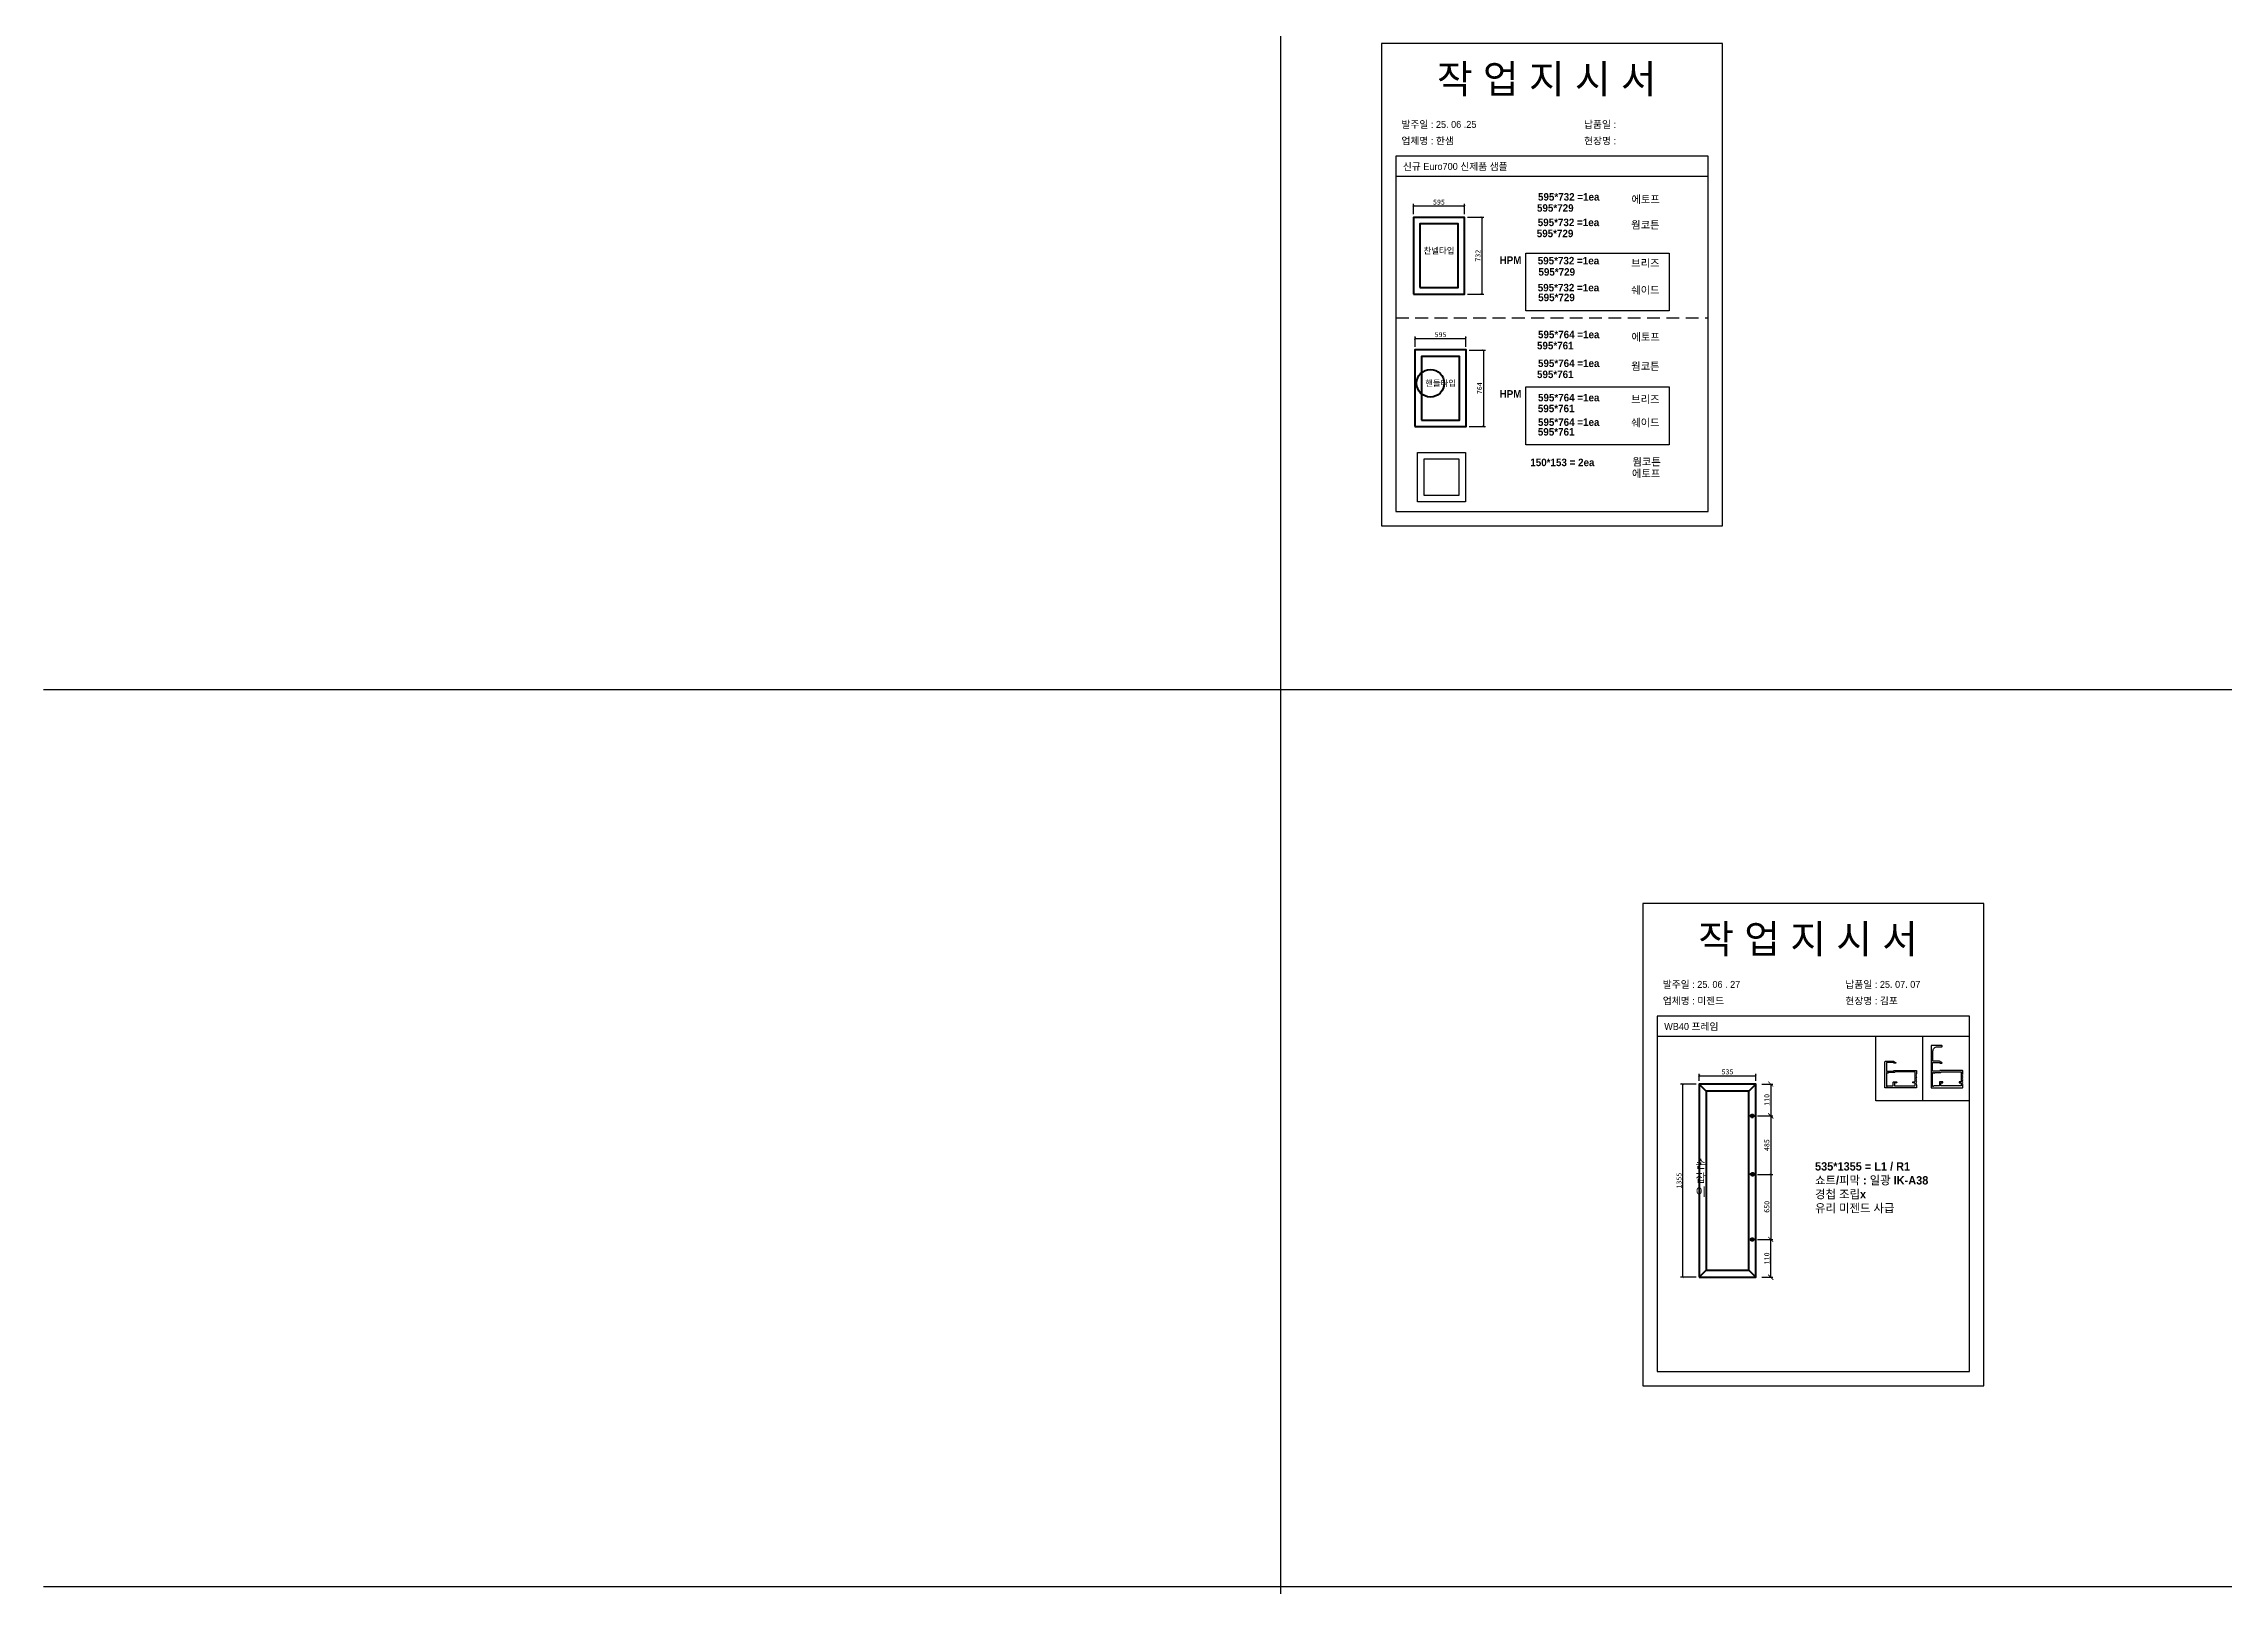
# Model space of a CAD drawing. Header units: millimetres. Extents: x -44117 to 256353, y -2095463 to 65325.
# Drawn here: x 104203 to 114951, y -169801 to -162199 of the extents above; entities that cross this region are included whole.
import ezdxf

# ---------------------------------------------------------------- set-up
doc = ezdxf.new("R2010")
doc.units = ezdxf.units.MM
doc.header["$LTSCALE"] = 10
doc.linetypes.add('HIDDEN', pattern=[9.525, 6.35, -3.175])
doc.layers.add('Layer1', color=7, linetype='Continuous', lineweight=70)
doc.dimstyles.new('ISO-25', dxfattribs={"dimtxt": 2.5, "dimasz": 2.5, "dimexe": 1, "dimexo": 1, "dimtad": 1, "dimtxsty": 'Standard', "dimblk": 'ARCHTICK', "dimcen": 2.5, "dimadec": 0, "dimazin": 0, "dimtfac": 1, "dimtmove": 0, "dimatfit": 3, "dimfxl": 0, "dimarcsym": 0})

# ---------------------------------------------------------------- blocks, each defined once
blk = doc.blocks.new('_ArchTick')
at = {"color": 0, "linetype": 'ByBlock', "const_width": 0.15}
blk.add_lwpolyline([(-0.5, -0.5), (0.5, 0.5)], dxfattribs=at)
blk = doc.blocks.new('*D2891')
at = {"color": 0, "lineweight": -2}
for p, q in [((110954, -163040), (110954, -162989)), ((110954, -162999), (111206, -162999)), ((111206, -163040), (111206, -162989))]:
    blk.add_line(p, q, dxfattribs=at)
at = {"layer": 'Defpoints', "color": 0}
for p in [(111206, -162999), (110954, -163055), (111206, -163055)]:
    blk.add_point(p, dxfattribs=at)
at = {"color": 0, "lineweight": -2, "xscale": 10, "yscale": 10, "zscale": 10, "rotation": 180}
blk.add_blockref('_ArchTick', (110954, -162999), dxfattribs=at)
at = {"color": 0, "lineweight": -2, "xscale": 10, "yscale": 10, "zscale": 10}
blk.add_blockref('_ArchTick', (111206, -162999), dxfattribs=at)
at = {"color": 0, "insert": (111080, -162980), "char_height": 25, "attachment_point": 5}
blk.add_mtext('595', dxfattribs=at)
blk = doc.blocks.new('*D2892')
at = {"color": 0, "lineweight": -2}
for p, q in [((111221, -163055), (111301, -163055)), ((111291, -163055), (111291, -163433)), ((111221, -163433), (111301, -163433))]:
    blk.add_line(p, q, dxfattribs=at)
at = {"layer": 'Defpoints', "color": 0}
for p in [(111206, -163055), (111206, -163433), (111291, -163433)]:
    blk.add_point(p, dxfattribs=at)
at = {"color": 0, "lineweight": -2, "xscale": 10, "yscale": 10, "zscale": 10}
for p, rotation in [((111291, -163055), 90), ((111291, -163433), 270)]:
    blk.add_blockref('_ArchTick', p, dxfattribs=dict(at, rotation=rotation))
at = {"color": 0, "insert": (111272, -163244), "char_height": 25, "attachment_point": 5, "rotation": 90}
blk.add_mtext('732', dxfattribs=at)
blk = doc.blocks.new('*D2893')
at = {"color": 0, "lineweight": -2}
for p, q in [((110962, -163694), (110962, -163642)), ((110962, -163652), (111213, -163652)), ((111213, -163694), (111213, -163642))]:
    blk.add_line(p, q, dxfattribs=at)
at = {"layer": 'Defpoints', "color": 0}
for p in [(111213, -163652), (110962, -163709), (111213, -163709)]:
    blk.add_point(p, dxfattribs=at)
at = {"color": 0, "lineweight": -2, "xscale": 10, "yscale": 10, "zscale": 10, "rotation": 180}
blk.add_blockref('_ArchTick', (110962, -163652), dxfattribs=at)
at = {"color": 0, "lineweight": -2, "xscale": 10, "yscale": 10, "zscale": 10}
blk.add_blockref('_ArchTick', (111213, -163652), dxfattribs=at)
at = {"color": 0, "insert": (111088, -163633), "char_height": 25, "attachment_point": 5}
blk.add_mtext('595', dxfattribs=at)
blk = doc.blocks.new('*D2894')
at = {"color": 0, "lineweight": -2}
for p, q in [((111228, -163709), (111309, -163709)), ((111299, -163709), (111299, -164086)), ((111228, -164086), (111309, -164086))]:
    blk.add_line(p, q, dxfattribs=at)
at = {"layer": 'Defpoints', "color": 0}
for p in [(111213, -163709), (111213, -164086), (111299, -164086)]:
    blk.add_point(p, dxfattribs=at)
at = {"color": 0, "lineweight": -2, "xscale": 10, "yscale": 10, "zscale": 10}
for p, rotation in [((111299, -163709), 90), ((111299, -164086), 270)]:
    blk.add_blockref('_ArchTick', p, dxfattribs=dict(at, rotation=rotation))
at = {"color": 0, "insert": (111280, -163897), "char_height": 25, "attachment_point": 5, "rotation": 90}
blk.add_mtext('764', dxfattribs=at)
blk = doc.blocks.new('*D2895')
at = {"color": 0, "lineweight": -2}
for p, q in [((112665, -168092), (112725, -168092)), ((112715, -168278), (112715, -168092)), ((112672, -168278), (112725, -168278))]:
    blk.add_line(p, q, dxfattribs=at)
at = {"layer": 'Defpoints', "color": 0}
for p in [(112635, -168092), (112715, -168092), (112642, -168278)]:
    blk.add_point(p, dxfattribs=at)
at = {"color": 0, "lineweight": -2, "xscale": 25, "yscale": 25, "zscale": 25}
for p, rotation in [((112715, -168092), 90), ((112715, -168278), 270)]:
    blk.add_blockref('_ArchTick', p, dxfattribs=dict(at, rotation=rotation))
at = {"color": 0, "insert": (112696, -168185), "char_height": 25, "attachment_point": 5, "rotation": 90}
blk.add_mtext('110', dxfattribs=at)
blk = doc.blocks.new('*D2896')
at = {"color": 0, "lineweight": -2}
for p, q in [((112672, -167326), (112725, -167326)), ((112715, -167326), (112715, -167483)), ((112665, -167483), (112725, -167483))]:
    blk.add_line(p, q, dxfattribs=at)
at = {"layer": 'Defpoints', "color": 0}
for p in [(112642, -167326), (112635, -167483), (112715, -167483)]:
    blk.add_point(p, dxfattribs=at)
at = {"color": 0, "lineweight": -2, "xscale": 25, "yscale": 25, "zscale": 25}
for p, rotation in [((112715, -167326), 90), ((112715, -167483), 270)]:
    blk.add_blockref('_ArchTick', p, dxfattribs=dict(at, rotation=rotation))
at = {"color": 0, "insert": (112696, -167404), "char_height": 25, "attachment_point": 5, "rotation": 90}
blk.add_mtext('110', dxfattribs=at)
blk = doc.blocks.new('*D2897')
at = {"color": 0, "lineweight": -2}
for p, q in [((112650, -167771), (112725, -167771)), ((112715, -167771), (112715, -168092)), ((112650, -168092), (112725, -168092))]:
    blk.add_line(p, q, dxfattribs=at)
at = {"layer": 'Defpoints', "color": 0}
for p in [(112635, -167771), (112635, -168092), (112715, -168092)]:
    blk.add_point(p, dxfattribs=at)
at = {"color": 0, "lineweight": -2, "xscale": 10, "yscale": 10, "zscale": 10}
for p, rotation in [((112715, -167771), 90), ((112715, -168092), 270)]:
    blk.add_blockref('_ArchTick', p, dxfattribs=dict(at, rotation=rotation))
at = {"color": 0, "insert": (112696, -167931), "char_height": 25, "attachment_point": 5, "rotation": 90}
blk.add_mtext('650', dxfattribs=at)
blk = doc.blocks.new('*D2898')
at = {"color": 0, "lineweight": -2}
for p, q in [((112347, -167326), (112271, -167326)), ((112281, -167326), (112281, -168278)), ((112347, -168278), (112271, -168278))]:
    blk.add_line(p, q, dxfattribs=at)
at = {"layer": 'Defpoints', "color": 0}
for p in [(112362, -167326), (112281, -168278), (112362, -168278)]:
    blk.add_point(p, dxfattribs=at)
at = {"color": 0, "lineweight": -2, "xscale": 10, "yscale": 10, "zscale": 10}
for p, rotation in [((112281, -167326), 90), ((112281, -168278), 270)]:
    blk.add_blockref('_ArchTick', p, dxfattribs=dict(at, rotation=rotation))
at = {"color": 0, "insert": (112263, -167802), "char_height": 25, "attachment_point": 5, "rotation": 90}
blk.add_mtext('1355', dxfattribs=at)
blk = doc.blocks.new('*D2899')
at = {"color": 0, "lineweight": -2}
for p, q in [((112362, -167311), (112362, -167275)), ((112362, -167285), (112642, -167285)), ((112642, -167311), (112642, -167275))]:
    blk.add_line(p, q, dxfattribs=at)
at = {"layer": 'Defpoints', "color": 0}
for p in [(112362, -167326), (112642, -167285), (112642, -167326)]:
    blk.add_point(p, dxfattribs=at)
at = {"color": 0, "lineweight": -2, "xscale": 10, "yscale": 10, "zscale": 10, "rotation": 180}
blk.add_blockref('_ArchTick', (112362, -167285), dxfattribs=at)
at = {"color": 0, "lineweight": -2, "xscale": 10, "yscale": 10, "zscale": 10}
blk.add_blockref('_ArchTick', (112642, -167285), dxfattribs=at)
at = {"color": 0, "insert": (112502, -167266), "char_height": 25, "attachment_point": 5}
blk.add_mtext('535', dxfattribs=at)
blk = doc.blocks.new('*D2900')
at = {"color": 0, "lineweight": -2}
for p, q in [((112650, -167483), (112725, -167483)), ((112715, -167483), (112715, -167771)), ((112650, -167771), (112725, -167771))]:
    blk.add_line(p, q, dxfattribs=at)
at = {"layer": 'Defpoints', "color": 0}
for p in [(112635, -167483), (112635, -167771), (112715, -167771)]:
    blk.add_point(p, dxfattribs=at)
at = {"color": 0, "lineweight": -2, "xscale": 10, "yscale": 10, "zscale": 10}
for p, rotation in [((112715, -167483), 90), ((112715, -167771), 270)]:
    blk.add_blockref('_ArchTick', p, dxfattribs=dict(at, rotation=rotation))
at = {"color": 0, "insert": (112696, -167627), "char_height": 25, "attachment_point": 5, "rotation": 90}
blk.add_mtext('485', dxfattribs=at)

msp = doc.modelspace()

# ---------------------------------------------------------------- linework, layer by layer
for p, q in [((112407.4335, -162754.21617), (110867.4335, -162754.21617)), ((112407.4335, -162854.21617), (110867.4335, -162854.21617)), ((113695.42798, -166992.11423), (112155.42798, -166992.11423)), ((113695.42798, -167092.11423), (112155.42798, -167092.11423)), ((113232.62228, -167408.94591), (113232.62228, -167092.11423)), ((113464.02513, -167408.94591), (113464.02513, -167092.11423)), ((113695.42798, -167408.94591), (113232.62228, -167408.94591))]:
    msp.add_line(p, q)
at = {"linetype": 'HIDDEN'}
msp.add_line((110867.4335, -163550.16308), (112407.4335, -163550.16308), dxfattribs=at)
at = {"color": 1}
for p, q in [((104203.10165, -165381.90186), (196472.24852, -165381.90186)), ((104203.10165, -165381.90186), (196472.24852, -165381.90186)), ((104203.10165, -169801.44103), (196472.24852, -169801.44103)), ((104203.10165, -169801.44103), (196472.24852, -169801.44103))]:
    msp.add_line(p, q, dxfattribs=at)
for p in [(110300.49669, 21924.9366), (110300.49669, 14161.07811), (110300.49669, 18584.38997), (110300.49669, 10820.53148), (110300.49669, 18627.87121), (110300.49669, 10864.01272), (110300.49669, 15287.32457), (110300.49669, 7523.46608), (110300.49669, 3746.75115), (110300.49669, 21924.9366), (110300.49669, 14161.07811), (110300.49669, 18584.38997), (110300.49669, 10820.53148), (110300.49669, 18627.87121), (110300.49669, 10864.01272), (110300.49669, 15287.32457), (110300.49669, 7523.46608), (110300.49669, 3746.75115), (110300.49669, 21924.9366), (110300.49669, 14161.07811), (110300.49669, 18584.38997), (110300.49669, 10820.53148), (110300.49669, 18627.87121), (110300.49669, 10864.01272), (110300.49669, 15287.32457), (110300.49669, 7523.46608), (110300.49669, 3746.75115), (110300.49669, 21924.9366), (110300.49669, 14161.07811), (110300.49669, 18584.38997), (110300.49669, 10820.53148), (110300.49669, 18627.87121), (110300.49669, 10864.01272), (110300.49669, 15287.32457), (110300.49669, 7523.46608), (110300.49669, 3746.75115), (110300.49669, 21924.9366), (110300.49669, 14161.07811), (110300.49669, 18584.38997), (110300.49669, 10820.53148), (110300.49669, 18627.87121), (110300.49669, 10864.01272), (110300.49669, 15287.32457), (110300.49669, 7523.46608), (110300.49669, 3746.75115), (110300.49669, 21924.9366), (110300.49669, 14161.07811), (110300.49669, 18584.38997), (110300.49669, 10820.53148), (110300.49669, 18627.87121), (110300.49669, 10864.01272), (110300.49669, 15287.32457), (110300.49669, 7523.46608), (110300.49669, 3746.75115), (110300.49669, 21924.9366), (110300.49669, 14161.07811), (110300.49669, 18584.38997), (110300.49669, 10820.53148), (110300.49669, 18627.87121), (110300.49669, 10864.01272), (110300.49669, 15287.32457), (110300.49669, 7523.46608), (110300.49669, 3746.75115), (110300.49669, 21924.9366), (110300.49669, 14161.07811), (110300.49669, 18584.38997), (110300.49669, 10820.53148), (110300.49669, 18627.87121), (110300.49669, 10864.01272), (110300.49669, 15287.32457), (110300.49669, 7523.46608), (110300.49669, 3746.75115), (110300.49669, 21924.9366), (110300.49669, 14161.07811), (110300.49669, 18584.38997), (110300.49669, 10820.53148), (110300.49669, 18627.87121), (110300.49669, 10864.01272), (110300.49669, 15287.32457), (110300.49669, 7523.46608), (110300.49669, 3746.75115), (110300.49669, 21924.9366), (110300.49669, 14161.07811), (110300.49669, 18584.38997), (110300.49669, 10820.53148), (110300.49669, 18627.87121), (110300.49669, 10864.01272), (110300.49669, 15287.32457), (110300.49669, 7523.46608), (110300.49669, 3746.75115), (110300.49669, 12702.87182), (110300.49669, 4939.01333), (110300.49669, 9362.32519), (110300.49669, 1598.4667), (110300.49669, 9405.80642), (110300.49669, 1641.94794), (110300.49669, 6065.25979), (110300.49669, -1698.5987), (110300.49669, -5475.31363), (110300.49669, 12702.87182), (110300.49669, 4939.01333), (110300.49669, 9362.32519), (110300.49669, 1598.4667), (110300.49669, 9405.80642), (110300.49669, 1641.94794), (110300.49669, 6065.25979), (110300.49669, -1698.5987), (110300.49669, -5475.31363), (110300.49669, 12702.87182), (110300.49669, 4939.01333), (110300.49669, 9362.32519), (110300.49669, 1598.4667), (110300.49669, 9405.80642), (110300.49669, 1641.94794), (110300.49669, 6065.25979), (110300.49669, -1698.5987), (110300.49669, -5475.31363), (110300.49669, 12702.87182), (110300.49669, 4939.01333), (110300.49669, 9362.32519), (110300.49669, 1598.4667), (110300.49669, 9405.80642), (110300.49669, 1641.94794), (110300.49669, 6065.25979), (110300.49669, -1698.5987), (110300.49669, -5475.31363), (110300.49669, 12702.87182), (110300.49669, 4939.01333), (110300.49669, 9362.32519), (110300.49669, 1598.4667), (110300.49669, 9405.80642), (110300.49669, 1641.94794), (110300.49669, 6065.25979), (110300.49669, -1698.5987), (110300.49669, -5475.31363)]:
    msp.add_xline(p, (0, 1), dxfattribs=at)
for points in [[(110797.4335, -164575.04645), (112477.4335, -164575.04645), (112477.4335, -162199.04645), (110797.4335, -162199.04645)], [(111508.75403, -163230.99399), (112214.37891, -163230.99399), (112214.37891, -163516.56809), (111508.75403, -163516.56809)], [(111508.75403, -163890.44664), (112214.37891, -163890.44664), (112214.37891, -164176.02074), (111508.75403, -164176.02074)], [(110974.7144, -164213.86502), (111209.99037, -164213.86502), (111209.99037, -164457.5437), (110974.7144, -164457.5437)], [(111006.64471, -164245.79533), (111178.06006, -164245.79533), (111178.06006, -164425.61339), (111006.64471, -164425.61339)], [(112085.42798, -168812.94451), (113765.42798, -168812.94451), (113765.42798, -166436.94451), (112085.42798, -166436.94451)]]:
    msp.add_lwpolyline(points, close=True)
for points in [[(110867.4335, -162754.21617), (110867.4335, -164505.04645), (112407.4335, -164505.04645), (112407.4335, -162754.21617)], [(112155.42798, -166992.11423), (112155.42798, -168742.94451), (113695.42798, -168742.94451), (113695.42798, -166992.11423)]]:
    msp.add_lwpolyline(points)
at = {"color": 7, "elevation": 0}
for points in [[(113433.67233, -167262.21302), (113433.67233, -167275.11302), (113431.87233, -167276.91302), (113433.67233, -167278.71302), (113431.87233, -167280.51302), (113433.67233, -167282.31302), (113431.87233, -167284.11302), (113433.67233, -167285.91302), (113431.87233, -167287.71302), (113433.67233, -167289.51302), (113431.87233, -167291.31302), (113433.67233, -167293.11302), (113431.87233, -167294.91302), (113433.67233, -167296.71302), (113431.87233, -167298.51302), (113433.67233, -167300.31302), (113431.87233, -167302.11302), (113433.67233, -167303.91302), (113431.87233, -167305.71302), (113433.67233, -167307.51302), (113431.87233, -167309.31302), (113433.67233, -167311.11302), (113431.87233, -167312.91302), (113433.67233, -167314.71302), (113431.87233, -167316.51302), (113433.67233, -167318.31302), (113431.87233, -167320.11302), (113433.67233, -167321.91302), (113431.87233, -167323.71302), (113433.67233, -167325.51302), (113431.87233, -167327.31302), (113433.67233, -167329.11302), (113433.67233, -167342.01302, -0.4142135624), (113430.67233, -167345.01302), (113430.67233, -167345.01302), (113279.47233, -167345.01302, -0.4142135624), (113277.67233, -167343.21302), (113277.67233, -167219.61302, -0.4142135624), (113283.67233, -167213.61302), (113319.37589, -167213.61302), (113330.42214, -167219.69905, -0.855700792), (113329.87233, -167223.21302), (113322.67233, -167223.21302, -0.4142135624), (113320.87233, -167221.41302), (113320.87233, -167220.81302, 0.4142135624), (113319.67233, -167219.61302), (113286.67233, -167219.61302, 0.4142135624), (113284.87233, -167221.41302), (113284.87233, -167261.01302, 0.4142135624), (113286.67233, -167262.81302), (113319.67233, -167262.81302, 0.4142135624), (113320.87233, -167261.61302), (113320.87233, -167261.01302, -0.4142135624), (113322.67233, -167259.21302), (113430.67233, -167259.21302, -0.4142135623), (113433.67233, -167262.21302)], [(113661.37465, -167342.00337), (113661.37465, -167329.10337), (113659.57465, -167327.30337), (113661.37465, -167325.50337), (113659.57465, -167323.70337), (113661.37465, -167321.90337), (113659.57465, -167320.10337), (113661.37465, -167318.30337), (113659.57465, -167316.50337), (113661.37465, -167314.70337), (113659.57465, -167312.90337), (113661.37465, -167311.10337), (113659.57465, -167309.30337), (113661.37465, -167307.50337), (113659.57465, -167305.70337), (113661.37465, -167303.90337), (113659.57465, -167302.10337), (113661.37465, -167300.30337), (113659.57465, -167298.50337), (113661.37465, -167296.70337), (113659.57465, -167294.90337), (113661.37465, -167293.10337), (113659.57465, -167291.30337), (113661.37465, -167289.50337), (113659.57465, -167287.70337), (113661.37465, -167285.90337), (113659.57465, -167284.10337), (113661.37465, -167282.30337), (113659.57465, -167280.50337), (113661.37465, -167278.70337), (113659.57465, -167276.90337), (113661.37465, -167275.10337), (113661.37465, -167262.20337, 0.4142135624), (113658.37465, -167259.20337), (113550.37465, -167259.20337, 0.4142135624), (113548.57465, -167261.00337), (113548.57465, -167261.60337, -0.4142135624), (113547.37465, -167262.80337), (113514.37465, -167262.80337, -0.4142135624), (113512.57465, -167261.00337), (113512.57465, -167221.40337, -0.4142135624), (113514.37465, -167219.60337), (113547.37465, -167219.60337, -0.4142135624), (113548.57465, -167220.80337), (113548.57465, -167221.40337, 0.4142135624), (113550.37465, -167223.20337), (113557.57465, -167223.20337, 0.855700792), (113558.12446, -167219.6894), (113547.07821, -167213.60337), (113514.37465, -167213.60337), (113514.37465, -167163.68215, -0.4173893777), (113535.48079, -167142.80337), (113538.52254, -167142.80337, 0.118515719), (113540.1589, -167142.40997, -0.2466321039), (113542.94859, -167142.44276, 0.2301863539), (113546.09648, -167142.44276), (113546.09648, -167142.44276, -0.2466321039), (113548.88617, -167142.40997, 0.2404082058), (113552.1589, -167142.40997, -0.2466321039), (113554.94859, -167142.44276, 0.1244779229), (113556.37465, -167142.80337, 0.4142135624), (113559.37465, -167139.80337), (113559.37465, -167138.60337, 0.4142135624), (113556.37465, -167135.60337), (113508.37465, -167135.60337, 0.4142135624), (113505.37465, -167138.60337), (113505.37465, -167343.20337, 0.4142135624), (113507.17465, -167345.00337), (113658.37465, -167345.00337, 0.4142135624), (113661.37465, -167342.00337)]]:
    msp.add_lwpolyline(points, format="xyb", dxfattribs=at)
at = {"color": 7}
for points in [[(113284.87233, -167270.61302), (113284.87233, -167336.61302, 0.6516899091), (113287.88532, -167337.94293), (113291.45934, -167334.68311, -0.3444690404), (113293.67004, -167334.51483, 0.1479411349), (113294.66775, -167334.81664), (113317.27233, -167334.81664, 0.4142135624), (113319.07233, -167333.01664), (113319.07233, -167316.81302, -0.4142135624), (113320.87233, -167315.01302), (113334.07233, -167315.01302, -0.4142135624), (113335.87233, -167316.81302), (113335.87233, -167318.01302, -0.4142135624), (113334.07233, -167319.81302), (113326.87233, -167319.81302, 0.4142135624), (113325.07233, -167321.61302), (113325.07233, -167333.01302, 0.4142135624), (113326.87233, -167334.81302), (113424.37233, -167334.81302, 0.4142135624), (113426.17233, -167333.01302), (113426.17233, -167321.61302, 0.4142135624), (113424.37233, -167319.81302), (113417.17233, -167319.81302, -0.4142135624), (113415.37233, -167318.01302), (113415.37233, -167316.81302, -0.4142135624), (113417.17233, -167315.01302), (113424.37233, -167315.01302, 0.4142135624), (113426.17233, -167313.21302), (113426.17233, -167267.01302, 0.4142135624), (113424.37233, -167265.21302), (113328.07233, -167265.21302, 0.4142135624), (113326.87233, -167266.41302), (113326.87233, -167267.01302, -0.414213547), (113325.07233, -167268.81302), (113295.67233, -167268.81302, 0.4142135328), (113294.47233, -167270.01302), (113294.47233, -167271.21302, -0.6516899091), (113291.45934, -167272.54293), (113287.88532, -167269.28311, 0.651689909), (113284.87233, -167270.61302)], [(113552.77465, -167268.80337, 0.414213547), (113554.57465, -167267.00337), (113554.57465, -167266.40337, -0.4142135624), (113555.77465, -167265.20337), (113652.07465, -167265.20337, -0.4142135624), (113653.87465, -167267.00337), (113653.87465, -167313.20337, -0.4142135624), (113652.07465, -167315.00337), (113644.87465, -167315.00337, 0.4142135624), (113643.07465, -167316.80337), (113643.07465, -167318.00337, 0.4142135624), (113644.87465, -167319.80337), (113652.07465, -167319.80337, -0.4142135624), (113653.87465, -167321.60337), (113653.87465, -167333.00337, -0.4142135624), (113652.07465, -167334.80337), (113554.57465, -167334.80337, -0.4142135624), (113552.77465, -167333.00337), (113552.77465, -167321.60337, -0.4142135624), (113554.57465, -167319.80337), (113561.77465, -167319.80337, 0.4142135624), (113563.57465, -167318.00337), (113563.57465, -167316.80337, 0.4142135624), (113561.77465, -167315.00337), (113548.57465, -167315.00337, 0.4142135624), (113546.77465, -167316.80337), (113546.77465, -167333.00699, -0.4142135624), (113544.97465, -167334.80699), (113522.37007, -167334.80699, -0.1479411349), (113521.37236, -167334.50518, 0.3444690404), (113519.16165, -167334.67346), (113515.58764, -167337.93328, -0.6516899091), (113512.57465, -167336.60337), (113512.57465, -167270.60337, -0.651689909), (113515.58764, -167269.27346), (113519.16165, -167272.53328, 0.6516899091), (113522.17465, -167271.20337), (113522.17465, -167270.00337, -0.4142135328), (113523.37465, -167268.80337), (113552.77683, -167268.80337)]]:
    msp.add_lwpolyline(points, format="xyb", dxfattribs=at)
at = {"color": 242, "lineweight": 200, "true_color": 0xcd2027}
msp.add_circle((111037.57187, -163872.88912), 67.69164, dxfattribs=at)
at = {"layer": 'Layer1'}
for p, q in [((112396.72996, -167360.83209), (112361.72996, -167325.83209)), ((112606.72996, -167360.83209), (112641.72996, -167325.83209)), ((112624.22996, -167472.50252), (112624.22996, -167493.50252)), ((112624.66198, -167760.37803), (112624.66198, -167781.37803)), ((112634.72996, -168091.95838), (112613.72996, -168091.95838)), ((112624.22996, -168081.45838), (112624.22996, -168102.45838)), ((112361.72996, -168277.57536), (112396.72996, -168242.57536)), ((112641.72996, -168277.57536), (112606.72996, -168242.57536))]:
    msp.add_line(p, q, dxfattribs=at)
for points in [[(110953.84514, -163433.05838), (111205.59283, -163433.05838), (111205.59283, -163055.43684), (110953.84514, -163055.43684)], [(110985.3136, -163401.58991), (111174.12437, -163401.58991), (111174.12437, -163086.9053), (110985.3136, -163086.9053)], [(110961.67749, -164086.19405), (111213.42518, -164086.19405), (111213.42518, -163708.57251), (110961.67749, -163708.57251)], [(110993.14595, -164054.72559), (111181.95672, -164054.72559), (111181.95672, -163740.04097), (110993.14595, -163740.04097)], [(112361.72996, -168277.57536), (112641.72996, -168277.57536), (112641.72996, -167325.83209), (112361.72996, -167325.83209)], [(112396.72996, -168242.57536), (112606.72996, -168242.57536), (112606.72996, -167360.83209), (112396.72996, -167360.83209)], [(112634.72996, -167483.00252), (112613.72996, -167483.00252)], [(112635.16198, -167770.87803), (112614.16198, -167770.87803)]]:
    msp.add_lwpolyline(points, close=True, dxfattribs=at)
for centre in [(112624.22996, -167483.00252), (112624.66198, -167770.87803), (112624.22996, -168091.95838)]:
    msp.add_circle(centre, 7, dxfattribs=at)

# ---------------------------------------------------------------- texts
at = {"attachment_point": 1}
for s, width, gutter_width, heights, insert, char_height in [('{\\fGulim|b0|i0|c129|p50;작 업 지 시 서}', 3307.3198183, 12.5, [-155.84554], (111070.2401, -162303.20896), 140), ('{\\fGulim|b0|i0|c129|p50;발주일 : 25. 06 .25}', 3307.3198183, 12.5, [34.50412], (110895.03074, -162579.92938), 34.3), ('{\\fGulim|b0|i0|c129|p50;납품일 :}', 3307.3198183, 12.5, [37.67976], (111795.00873, -162579.92938), 34.3), ('{\\fGulim|b0|i0|c129|p50;업체명 : 한샘}', 3307.3198183, 12.5, [33.33016], (110895.03074, -162660.58556), 34.3), ('{\\fGulim|b0|i0|c129|p50;현장명 : }', 3307.3198183, 12.5, [-38.2735], (111795.00873, -162660.58556), 34.3), ('{\\fGulim|b0|i0|c129|p50;신규 Euro700 신제품 샘플}', 3307.3198183, 12.5, [-38.2735], (110902.07295, -162787.25166), 34.3), ('{\\fGulim|b1|i0|c129|p50;595*732 =1ea}', 2378.8860961, 8.99099, [1122.02912], (111568.05346, -162935.73127), 37.0069108), ('{\\fGulim|b1|i0|c129|p50;에토프}', 2378.8860961, 8.99099, [1122.02912], (112028.83919, -162948.19065), 37.0069108), ('{\\fGulim|b1|i0|c129|p50;595*732 =1ea}', 2378.8860961, 8.99099, [1122.02912], (111566.81996, -163061.44431), 37.0069108), ('{\\fGulim|b1|i0|c129|p50;웜코튼}', 2378.8860961, 8.99099, [1122.02912], (112027.60569, -163073.90369), 37.0069108), ('{\\fGulim|b1|i0|c129|p50;찬넬타입}', 1903.1088769, 7.19279, [897.6233], (111004.02272, -163204.79462), 29.6055287), ('{\\fGulim|b1|i0|c129|p50;HPM}', 2378.8860961, 8.99099, [1122.02912], (111378.81026, -163247.29222), 37.0069108), ('{\\fGulim|b1|i0|c129|p50;595*732 =1ea}', 2378.8860961, 8.99099, [1122.02912], (111566.81996, -163250.01388), 37.0069108), ('{\\fGulim|b1|i0|c129|p50;브리즈}', 2378.8860961, 8.99099, [1122.02912], (112027.60569, -163262.47325), 37.0069108), ('{\\fGulim|b1|i0|c129|p50;595*732 =1ea}', 2378.8860961, 8.99099, [1122.02912], (111566.81996, -163382.97959), 37.0069108), ('{\\fGulim|b1|i0|c129|p50;쉐이드}', 2378.8860961, 8.99099, [1122.02912], (112027.60569, -163395.43897), 37.0069108), ('{\\fGulim|b1|i0|c129|p50;595*764 =1ea}', 2378.8860961, 8.99099, [1122.02912], (111568.05346, -163613.92255), 37.0069108), ('{\\fGulim|b1|i0|c129|p50;에토프}', 2378.8860961, 8.99099, [1122.02912], (112028.83919, -163625.92863), 37.0069108), ('{\\fGulim|b1|i0|c129|p50;595*764 =1ea}', 2378.8860961, 8.99099, [1122.02912], (111568.05346, -163755.70748), 37.0069108), ('{\\fGulim|b1|i0|c129|p50;웜코튼}', 2378.8860961, 8.99099, [1122.02912], (112027.60569, -163770.40542), 37.0069108), ('{\\fGulim|b1|i0|c129|p50;핸들타입}', 1903.1088769, 7.19279, [897.6233], (111011.85506, -163857.9303), 29.6055287), ('{\\fGulim|b1|i0|c129|p50;HPM}', 2378.8860961, 8.99099, [1122.02912], (111378.81026, -163906.74486), 37.0069108), ('{\\fGulim|b1|i0|c129|p50;595*764 =1ea}', 2378.8860961, 8.99099, [1122.02912], (111568.05346, -163924.93851), 37.0069108), ('{\\fGulim|b1|i0|c129|p50;브리즈}', 2378.8860961, 8.99099, [1122.02912], (112027.60569, -163933.59256), 37.0069108), ('{\\fGulim|b1|i0|c129|p50;595*764 =1ea}', 2378.8860961, 8.99099, [1122.02912], (111568.05346, -164045.81644), 37.0069108), ('{\\fGulim|b1|i0|c129|p50;쉐이드}', 2378.8860961, 8.99099, [1122.02912], (112027.60569, -164048.42659), 37.0069108), ('{\\fGulim|b1|i0|c129|p50;150*153 = 2ea }', 2378.8860961, 8.99099, [1122.02912], (111530.09174, -164244.27024), 37.0069108), ('{\\fGulim|b1|i0|c129|p50;에토프}', 2378.8860961, 8.99099, [1122.02912], (112030.96172, -164299.18962), 37.0069108), ('{\\fGulim|b1|i0|c129|p50;웜코튼}', 2378.8860961, 8.99099, [1122.02912], (112033.6926, -164241.37121), 37.0069108), ('{\\fGulim|b0|i0|c129|p50;작 업 지 시 서}', 3307.3198183, 12.5, [-155.84554], (112358.23458, -166541.10702), 140), ('{\\fGulim|b0|i0|c129|p50;업체명 : 미젠드}', 3307.3198183, 12.5, [33.33016], (112183.02523, -166898.48362), 34.3), ('{\\fGulim|b0|i0|c129|p50;발주일 : 25. 06 . 27}', 3307.3198183, 12.5, [34.50412], (112183.02523, -166817.82744), 34.3), ('{\\fGulim|b0|i0|c129|p50;현장명 : 김포}', 3307.3198183, 12.5, [-38.2735], (113083.00321, -166898.48362), 34.3), ('{\\fGulim|b0|i0|c129|p50;납품일 : 25. 07. 07}', 3307.3198183, 12.5, [37.67976], (113083.00321, -166817.82744), 34.3), ('{\\fGulim|b0|i0|c129|p50;WB40 프레임}', 3307.3198183, 12.5, [-38.22783], (112190.06743, -167025.14972), 34.3), ('{\\fGulim|b1|i0|c129|p50;손\\P잡\\P이}', 2645.8558546, 10, [1247.94849], (112344.69066, -167699.54578), 41.16), ('{\\fGulim|b1|i0|c129|p50;535*1355 = L1 / R1\\P쇼트/피막 : 일광 IK-A38\\P경첩 조립x\\P유리 미젠드 사급}', 2645.8558546, 10, [1247.94849], (112933.38442, -167711.28464), 41.16)]:
    msp.add_mtext_dynamic_manual_height_columns(s, width=width, gutter_width=gutter_width, heights=heights, dxfattribs=dict(at, insert=insert, char_height=char_height))
at = {"color": 242, "true_color": 0xcd2027, "char_height": 37.0069108, "attachment_point": 1}
for s, insert in [('{\\fGulim|b1|i0|c129|p50;595*729}', (111563.11578, -162990.32383)), ('{\\fGulim|b1|i0|c129|p50;595*729}', (111561.88229, -163116.03688)), ('{\\fGulim|b1|i0|c129|p50;595*729}', (111570.15572, -163305.52955)), ('{\\fGulim|b1|i0|c129|p50;595*729}', (111568.92223, -163431.24259)), ('{\\fGulim|b1|i0|c129|p50;595*761}', (111563.11578, -163668.51511)), ('{\\fGulim|b1|i0|c129|p50;595*761}', (111563.11578, -163810.30004)), ('{\\fGulim|b1|i0|c129|p50;595*761}', (111567.41125, -163978.47644)), ('{\\fGulim|b1|i0|c129|p50;595*761}', (111567.41125, -164093.64226))]:
    msp.add_mtext_dynamic_manual_height_columns(s, width=2378.8860961, gutter_width=8.99099, heights=[1122.02912], dxfattribs=dict(at, insert=insert))

# ---------------------------------------------------------------- dimensions: what is measured, and where the dimension line sits
for base, p1, p2, text, picture, middle in [((111205.59283, -162999.09574), (110953.84514, -163055.43684), (111205.59283, -163055.43684), '595', '*D2891', (111079.71899, -162980.34574)), ((111213.42518, -163652.23142), (110961.67749, -163708.57251), (111213.42518, -163708.57251), '595', '*D2893', (111087.55134, -163633.48142)), ((112641.72996, -167284.64842), (112361.72996, -167325.83209), (112641.72996, -167325.83209), '535', '*D2899', (112501.72996, -167265.89842))]:
    dim = msp.add_linear_dim(base=base, p1=p1, p2=p2, text=text, dimstyle='ISO-25', override={"dimscale": 10, "dimasz": 1, "dimexo": 1.5, "dimtxsty": 'Standard'})
    dim.commit()
    dim.dimension.update_dxf_attribs({"geometry": picture, "text_midpoint": middle})
for base, p1, p2, text, override, picture, middle in [((111291.20307, -163433.05838), (111205.59283, -163055.43684), (111205.59283, -163433.05838), '732', {"dimscale": 10, "dimasz": 1, "dimexo": 1.5, "dimtxsty": 'Standard'}, '*D2892', (111272.45307, -163244.24761)), ((111299.03541, -164086.19405), (111213.42518, -163708.57251), (111213.42518, -164086.19405), '764', {"dimscale": 10, "dimasz": 1, "dimexo": 1.5, "dimtxsty": 'Standard'}, '*D2894', (111280.28541, -163897.38328)), ((112281.39505, -168277.57536), (112361.72996, -167325.83209), (112361.72996, -168277.57536), '1355', {"dimscale": 10, "dimasz": 1, "dimexo": 1.5, "dimtxsty": 'Standard'}, '*D2898', (112262.64505, -167801.70373)), ((112715.12168, -167483.00252), (112641.72996, -167325.83209), (112634.72996, -167483.00252), '110', {"dimscale": 10, "dimexo": 3, "dimtxsty": 'Standard'}, '*D2896', (112696.37168, -167404.41731)), ((112715.12168, -167770.87803), (112635.16198, -167483.00252), (112635.16198, -167770.87803), '485', {"dimscale": 10, "dimasz": 1, "dimexo": 1.5, "dimtxsty": 'Standard'}, '*D2900', (112696.37168, -167626.94028)), ((112715.12168, -168091.95838), (112641.72996, -168277.57536), (112634.72996, -168091.95838), '110', {"dimscale": 10, "dimexo": 3, "dimtxsty": 'Standard'}, '*D2895', (112696.37168, -168184.76687))]:
    dim = msp.add_linear_dim(base=base, p1=p1, p2=p2, angle=90, text=text, dimstyle='ISO-25', override=override)
    dim.commit()
    dim.dimension.update_dxf_attribs({"geometry": picture, "text_midpoint": middle})
dim = msp.add_linear_dim(base=(112715.12168, -168091.95838), p1=(112635.16198, -167770.87803), p2=(112635.16198, -168091.95838), angle=90, text='650', dimstyle='ISO-25', override={"dimscale": 10, "dimasz": 1, "dimexo": 1.5, "dimtxsty": 'Standard', "dimtmove": 1})
dim.commit()
dim.dimension.update_dxf_attribs({"geometry": '*D2897', "text_midpoint": (112715.12168, -167931.4182), "dimtype": 160})

doc.saveas('drawing.dxf')
